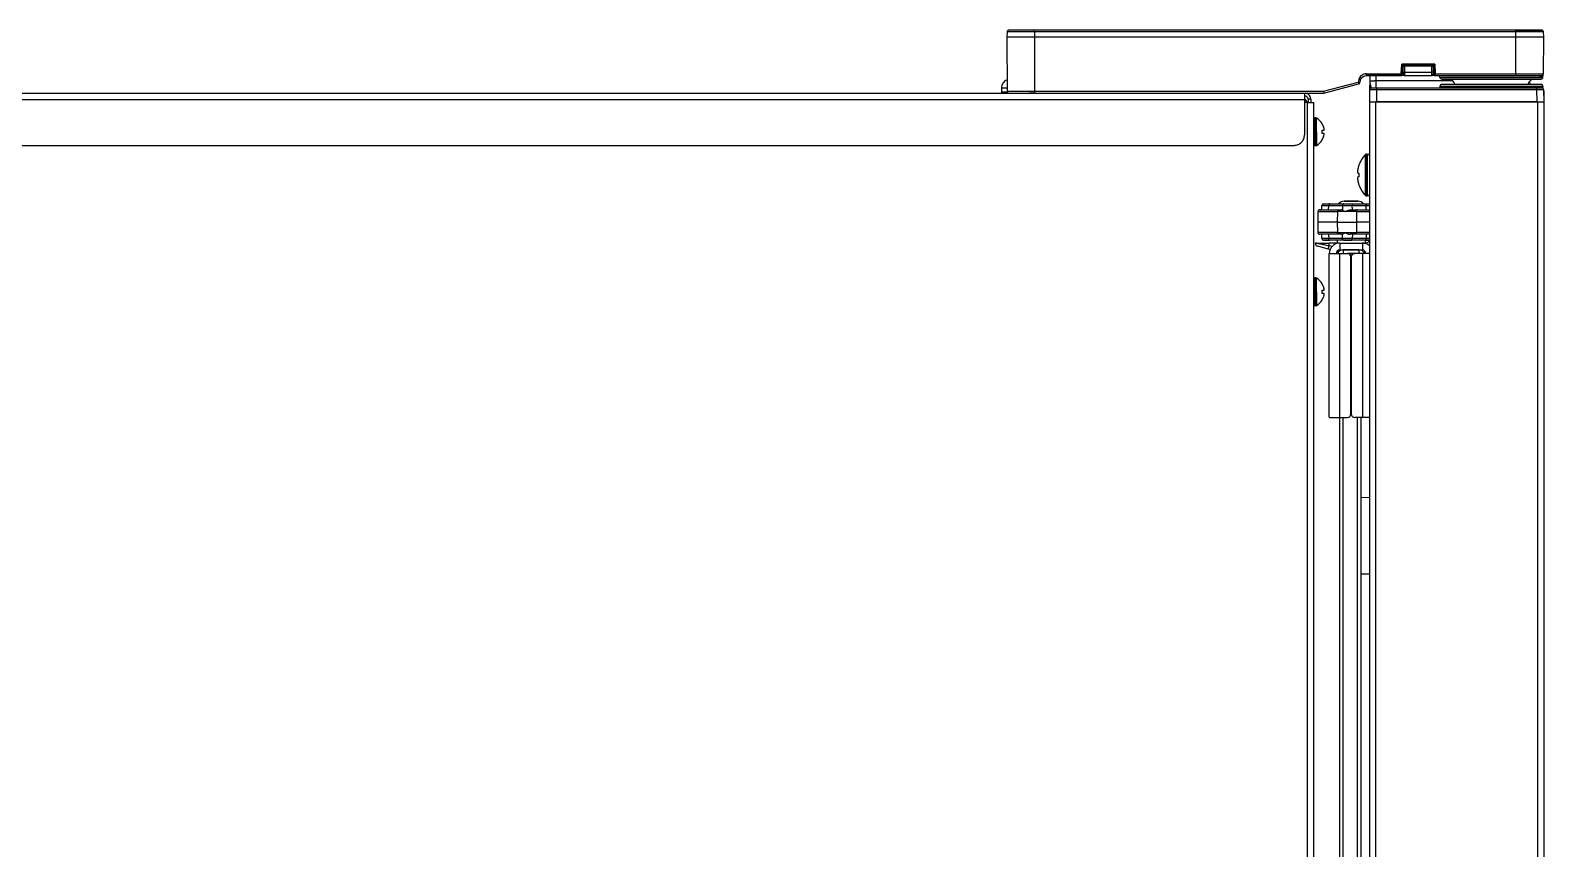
# Model space of a CAD drawing. Header units: millimetres. Extents: x -1584 to 3730, y -1918 to 2655.
# Drawn here: x 1966.2 to 2400.2, y 768.4 to 1003 of the extents above; entities that cross this region are included whole.
import ezdxf

# ---------------------------------------------------------------- set-up
doc = ezdxf.new("R2010")
doc.units = ezdxf.units.MM
doc.header["$LTSCALE"] = 65.395
doc.layers.get('0').update_dxf_attribs({"linetype": 'CONTINUOUS'})
for name, color, linetype in [('02___PRT_ALL_AXES', 7, 'CONTINUOUS'), ('ASSI', 7, 'CONTINUOUS'), ('GEOM', 7, 'CONTINUOUS')]:
    doc.layers.add(name, color=color, linetype=linetype)

msp = doc.modelspace()

# ---------------------------------------------------------------- linework, layer by layer
at = {"linetype": 'Continuous'}
for p, q in [((2246.23, 1001.05), (2246.37, 985.55)), ((2254.23, 1001.05), (2254.23, 985.55)), ((2392.23, 990.55), (2392.23, 1001.05)), ((2400.14, 990.55), (2400.23, 1001.05)), ((2349.41, 990.05), (2359.38, 990.05)), ((2350.36, 990.05), (2350.33, 988.52)), ((2359.38, 990.05), (2359.39, 990.55)), ((2360.42, 990.05), (2359.38, 990.05)), ((2359.39, 990.55), (2359.49, 993.3)), ((2368.97, 993.3), (2359.49, 993.3)), ((2359.63, 990.29), (2359.64, 990.54)), ((2359.64, 990.54), (2359.73, 993.05)), ((2368.73, 993.05), (2359.73, 993.05)), ((2369.08, 990.05), (2368.04, 990.05)), ((2368.73, 993.05), (2368.82, 990.54)), ((2368.82, 990.54), (2368.83, 990.29)), ((2368.97, 993.3), (2369.07, 990.55)), ((2369.07, 990.55), (2392.23, 990.55)), ((2369.07, 990.55), (2369.08, 990.05)), ((2369.08, 990.05), (2392.23, 990.05)), ((2392.23, 990.55), (2400.14, 990.55)), ((2392.23, 990.55), (2392.23, 990.05)), ((2392.23, 990.05), (2399.64, 990.05)), ((2392.23, 990.05), (2399.64, 990.05)), ((2244.73, 986.55), (2244.75, 985.3)), ((2244.73, 986.55), (2244.83, 986.55)), ((2246.45, 985.3), (2244.75, 985.3)), ((2244.83, 986.55), (2246.36, 986.55)), ((2246.37, 985.55), (2248.75, 985.55)), ((2248.75, 985.55), (2254.23, 985.55)), ((2254.23, 985.55), (2337.08, 985.55)), ((2254.23, 985.55), (2254.23, 985.05)), ((2337.08, 985.55), (2337.14, 985.05)), ((2337.14, 985.05), (2346.48, 987.49)), ((2346.48, 987.49), (2347.15, 987.67)), ((2352.08, 988.52), (2352.08, 986.55)), ((2374.14, 988.52), (2352.08, 988.52)), ((2370.48, 987.05), (2374.78, 987.05)), ((2370.48, 986.76), (2399.98, 986.76)), ((2370.98, 987.55), (2372.99, 987.55)), ((2372.99, 987.55), (2397.47, 987.55)), ((2374.78, 987.05), (2374.81, 987.05)), ((2374.81, 987.05), (2395.65, 987.05)), ((2395.65, 987.05), (2399.98, 987.05)), ((2396.2, 988.39), (2396.19, 988.41)), ((2397.47, 987.55), (2399.48, 987.55)), ((2399.98, 986.76), (2399.98, 987.05)), ((2400.18, 985.55), (2400.23, 985.55)), ((2400.23, 985.55), (2400.23, 982.55)), ((2252.77, 985.05), (2254.23, 985.05)), ((2254.23, 985.05), (2252.77, 985.05)), ((2254.23, 985.05), (2331.63, 985.05)), ((2254.23, 985.05), (2331.63, 985.05)), ((2331.63, 985.05), (2332.2, 985.05)), ((2331.63, 985.05), (2332.2, 985.05)), ((2332.2, 985.05), (2336.16, 985.05)), ((2332.2, 985.05), (2336.16, 985.05)), ((2336.16, 985.05), (2337.14, 985.05)), ((2336.16, 985.05), (2337.14, 985.05)), ((2350.23, 982.55), (2351.43, 982.55)), ((2350.23, 982.55), (2350.23, -44.45)), ((2351.43, 982.55), (2351.47, 982.55)), ((2351.47, 982.55), (2352.03, 982.55)), ((2352.23, 982.55), (2352.03, 982.55)), ((2352.03, 982.55), (2352.23, 982.55)), ((2352.03, 982.55), (2352.03, -44.45)), ((2398.23, 982.55), (2352.23, 982.55)), ((2352.23, 982.55), (2398.23, 982.55)), ((2398.43, 982.55), (2398.23, 982.55)), ((2398.23, 982.55), (2398.43, 982.55)), ((2398.43, 982.55), (2398.99, 982.55)), ((2398.43, 982.55), (2398.43, -44.45)), ((2398.99, 982.55), (2399.03, 982.55)), ((2399.03, 982.55), (2400.23, 982.55)), ((2400.23, 982.55), (2400.23, -44.45)), ((2336.67, 976.25), (2336.71, 976.25)), ((2336.67, 974.45), (2337.23, 974.45)), ((2337.23, 973.45), (2336.67, 973.45)), ((2336.71, 971.65), (2336.67, 971.65)), ((2347.19, 964.3), (2347.21, 964.3)), ((2349.08, 961.55), (2349.08, 967.4)), ((2349.44, 961.55), (2349.44, 967.55)), ((2349.73, 961.55), (2349.73, 967.55)), ((2346.89, 962.05), (2347.21, 962.05)), ((2347.21, 961.05), (2346.89, 961.05)), ((2349.08, 955.7), (2349.08, 961.55)), ((2349.44, 955.55), (2349.44, 961.55)), ((2349.73, 955.55), (2349.73, 961.55)), ((2347.21, 958.8), (2347.19, 958.8)), ((2336.67, 930.35), (2336.71, 930.35)), ((2336.67, 928.55), (2337.23, 928.55)), ((2337.23, 927.55), (2336.67, 927.55)), ((2336.71, 925.75), (2336.67, 925.75))]:
    msp.add_line(p, q, dxfattribs=at)
msp.add_lwpolyline([(2396.48, 987.55), (2396.27, 987.99), (2396.2, 988.39)], dxfattribs=at)
for centre, radius, start, end in [((2359.38, 990.3), 0.25, 270, 358), ((2369.08, 990.3), 0.25, 182, 270), ((2399.64, 990.55), 0.5, 270, 359.5), ((2245, 985.3), 0.25, 181, 270), ((2246.87, 985.55), 0.5, 180.5, 202.8752), ((2246.87, 985.55), 0.5, 180.5, 202.8752), ((2246.87, 985.55), 0.5, 202.8752, 210.3046), ((2246.87, 985.55), 0.5, 202.8752, 210.3046), ((2246.87, 985.55), 0.5, 210.3046, 225.2504), ((2246.87, 985.55), 0.5, 210.3046, 225.2505), ((2370.98, 987.05), 0.5, 90, 180), ((2370.98, 986.76), 0.5, 180, 199.9712), ((2370.98, 986.76), 0.5, 180, 194.9997), ((2370.98, 986.76), 0.5, 194.9997, 200.0286), ((2370.98, 986.76), 0.5, 199.9712, 202.4999), ((2370.98, 986.76), 0.5, 200.0286, 204.7346), ((2372.81, 987.05), 2, 14.5799, 90), ((2372.81, 987.05), 2, 14.5799, 90), ((2397.65, 987.05), 2, 90, 165.4201), ((2397.65, 987.05), 2, 90, 165.4201), ((2398.9, 988.38), 3.24, 192.8423, 195.1217), ((2399.48, 987.05), 0.5, 0, 90), ((2399.48, 986.76), 0.5, 327.998, 334.9714), ((2399.48, 986.76), 0.5, 328.0976, 335.0288), ((2399.48, 986.76), 0.5, 334.9714, 340.0288), ((2399.48, 986.76), 0.5, 335.0288, 339.9714), ((2399.48, 986.76), 0.5, 340.0288, 360), ((2399.48, 986.76), 0.5, 339.9714, 360), ((2246.87, 985.55), 0.5, 225.2504, 234.1902), ((2246.87, 985.55), 0.5, 225.2505, 234.1902), ((2246.87, 985.55), 0.5, 234.1902, 247.6257), ((2246.87, 985.55), 0.5, 234.1902, 247.6257), ((2246.87, 985.55), 0.5, 247.6257, 270), ((2246.87, 985.55), 0.5, 247.6257, 270), ((2332.62, 973.76), 4.75, 28.9687, 31.5341), ((2332.92, 973.95), 3.79, 0.0089, 7.5987), ((2332.92, 973.95), 3.79, 352.4013, 359.9911), ((2332.63, 973.77), 4.75, 28.0074, 28.9684), ((2332.63, 973.77), 4.75, 26.6813, 28.0074), ((2332.63, 973.77), 4.74, 25.5402, 26.6812), ((2332.64, 973.77), 4.74, 24.5722, 25.5402), ((2332.64, 973.77), 4.73, 23.3175, 24.5722), ((2332.64, 974.13), 4.73, 335.4278, 336.6825), ((2332.64, 973.77), 4.73, 22.5474, 23.3174), ((2332.64, 974.13), 4.73, 336.6826, 337.4526), ((2332.65, 973.78), 4.72, 21.0025, 22.5476), ((2332.65, 974.12), 4.72, 337.4524, 338.9975), ((2332.66, 973.78), 4.72, 20.5181, 21.0023), ((2332.66, 974.12), 4.72, 338.9977, 339.4819), ((2332.67, 973.78), 4.7, 18.4656, 20.5187), ((2332.67, 974.12), 4.7, 339.4813, 341.5344), ((2332.69, 973.79), 4.68, 17.3773, 18.465), ((2332.69, 974.11), 4.68, 341.535, 342.6227), ((2332.7, 973.79), 4.67, 16.3949, 17.3772), ((2332.7, 974.11), 4.67, 342.6228, 343.6051), ((2332.73, 973.8), 4.64, 14.3176, 16.3964), ((2332.73, 974.1), 4.64, 343.6036, 345.6824), ((2335.24, 974.7), 2.01, 5.1401, 7.2744), ((2335.26, 974.7), 1.98, 4.2856, 5.1372), ((2335.26, 974.7), 1.98, 354.7442, 355.3991), ((2335.24, 974.7), 2.01, 352.7259, 354.7415), ((2335.24, 973.2), 2.01, 5.2585, 7.2741), ((2335.26, 973.2), 1.98, 4.6009, 5.2558), ((2335.26, 973.2), 1.98, 354.8627, 355.7144), ((2335.24, 973.2), 2.01, 352.7256, 354.8598), ((2335.27, 974.7), 1.97, 3.0233, 4.286), ((2335.28, 974.7), 1.96, 1.9964, 3.0228), ((2335.29, 974.7), 1.95, 0.9261, 1.9964), ((2335.29, 974.7), 1.95, 359.8006, 0.9258), ((2335.29, 974.7), 1.95, 358.8459, 359.8005), ((2335.29, 974.7), 1.96, 357.6234, 358.8455), ((2335.28, 974.7), 1.96, 356.7841, 357.6235), ((2335.27, 974.7), 1.97, 355.3984, 356.7833), ((2335.27, 973.2), 1.97, 3.2167, 4.6016), ((2335.28, 973.2), 1.96, 2.3765, 3.2159), ((2335.29, 973.2), 1.95, 1.1545, 2.3767), ((2335.29, 973.2), 1.95, 0.1995, 1.1541), ((2335.29, 973.2), 1.95, 359.0741, 0.1995), ((2335.29, 973.2), 1.95, 358.0037, 359.0738), ((2335.28, 973.2), 1.96, 356.9771, 358.0037), ((2335.27, 973.2), 1.97, 355.714, 356.9766), ((2332.62, 974.14), 4.75, 328.4659, 331.0313), ((2332.63, 974.13), 4.75, 331.0316, 331.9926), ((2332.63, 974.13), 4.75, 331.9926, 333.3187), ((2332.63, 974.13), 4.74, 333.3188, 334.4598), ((2332.64, 974.13), 4.74, 334.4598, 335.4278), ((2355.18, 961.55), 8.44, 165.5416, 166.3792), ((2355.18, 961.55), 8.44, 164.7083, 165.5416), ((2355.18, 961.55), 8.44, 163.5479, 164.7083), ((2355.18, 961.55), 8.44, 162.9109, 163.5479), ((2355.18, 961.55), 8.44, 160.9729, 162.9109), ((2349.44, 967.05), 0.5, 90, 136.2253), ((2349.73, 967.05), 0.5, 360, 90), ((2351.04, 962.58), 4.18, 174.7355, 176.6115), ((2351.03, 962.58), 4.17, 176.6121, 177.1615), ((2351.02, 962.58), 4.17, 177.1614, 178.4005), ((2351.02, 962.58), 4.16, 178.4006, 179.1789), ((2351.02, 962.58), 4.16, 179.1789, 180.1748), ((2351.02, 962.58), 4.16, 180.1748, 181.1777), ((2351.02, 962.58), 4.16, 181.1777, 181.9587), ((2351.02, 962.58), 4.17, 181.9588, 182.8229), ((2351.03, 962.58), 4.17, 182.823, 183.7405), ((2351.03, 960.52), 4.17, 176.2595, 177.177), ((2351.02, 960.52), 4.17, 177.1771, 178.0412), ((2351.02, 960.52), 4.16, 178.0413, 178.8223), ((2351.02, 960.52), 4.16, 178.8223, 179.8252), ((2351.02, 960.52), 4.16, 179.8252, 180.8211), ((2351.02, 960.52), 4.16, 180.8211, 181.5994), ((2351.02, 960.52), 4.17, 181.5995, 182.8386), ((2351.03, 960.52), 4.17, 182.8385, 183.3879), ((2351.04, 960.52), 4.18, 183.3885, 185.2645), ((2351.06, 962.58), 4.2, 172.7077, 174.735), ((2351.03, 962.58), 4.18, 183.7406, 184.612), ((2351.04, 962.58), 4.19, 184.6121, 185.5173), ((2351.04, 960.52), 4.19, 174.4827, 175.3879), ((2351.03, 960.52), 4.18, 175.388, 176.2594), ((2351.06, 960.52), 4.2, 185.265, 187.2923), ((2351.06, 962.58), 4.2, 185.518, 187.2922), ((2351.06, 960.52), 4.2, 172.7078, 174.482), ((2355.18, 961.55), 8.44, 167.9234, 169.3378), ((2355.18, 961.55), 8.44, 190.6622, 192.0766), ((2355.18, 961.55), 8.44, 167.3256, 167.9234), ((2355.18, 961.55), 8.44, 192.0766, 192.676), ((2355.18, 961.55), 8.44, 166.3792, 167.3256), ((2355.18, 961.55), 8.44, 192.676, 193.6208), ((2355.18, 961.55), 8.44, 193.6208, 194.46), ((2355.18, 961.55), 8.44, 194.46, 195.2917), ((2355.18, 961.55), 8.44, 195.2917, 196.4525), ((2355.18, 961.55), 7.99, 176.4122, 180), ((2355.18, 961.55), 7.99, 180, 183.5878), ((2355.18, 961.55), 8.44, 196.4525, 197.089), ((2355.18, 961.55), 8.44, 197.089, 199.0271), ((2349.44, 956.05), 0.5, 223.7747, 270), ((2349.73, 956.05), 0.5, 270, 0), ((2332.62, 927.86), 4.75, 28.9687, 31.5341), ((2332.63, 927.87), 4.75, 28.0074, 28.9684), ((2332.63, 927.87), 4.75, 26.6813, 28.0074), ((2332.63, 927.87), 4.74, 25.5402, 26.6812), ((2332.64, 927.87), 4.74, 24.5722, 25.5402), ((2332.64, 927.87), 4.73, 23.3175, 24.5722), ((2332.64, 927.87), 4.73, 22.5474, 23.3174), ((2332.65, 927.88), 4.72, 21.0025, 22.5476), ((2332.66, 927.88), 4.72, 20.5181, 21.0023), ((2332.67, 927.88), 4.7, 18.4656, 20.5187), ((2332.69, 927.89), 4.68, 17.3773, 18.465), ((2332.7, 927.89), 4.67, 16.3949, 17.3772), ((2332.73, 927.9), 4.64, 14.3176, 16.3964), ((2335.24, 928.8), 2.01, 5.1401, 7.2744), ((2335.26, 928.8), 1.98, 4.2856, 5.1372), ((2335.27, 928.8), 1.97, 3.0233, 4.286), ((2335.28, 928.8), 1.96, 1.9964, 3.0228), ((2335.29, 928.8), 1.95, 0.9261, 1.9964), ((2332.92, 928.05), 3.79, 0.0089, 7.5987), ((2332.92, 928.05), 3.79, 352.4013, 359.9911), ((2332.62, 928.24), 4.75, 328.4659, 331.0313), ((2332.63, 928.23), 4.75, 331.0316, 331.9926), ((2332.63, 928.23), 4.75, 331.9926, 333.3187), ((2332.63, 928.23), 4.74, 333.3188, 334.4598), ((2332.64, 928.23), 4.74, 334.4598, 335.4278), ((2332.64, 928.23), 4.73, 335.4278, 336.6825), ((2332.64, 928.23), 4.73, 336.6826, 337.4526), ((2332.65, 928.22), 4.72, 337.4524, 338.9975), ((2332.66, 928.22), 4.72, 338.9977, 339.4819), ((2332.67, 928.22), 4.7, 339.4813, 341.5344), ((2332.69, 928.21), 4.68, 341.535, 342.6227), ((2332.7, 928.21), 4.67, 342.6228, 343.6051), ((2332.73, 928.2), 4.64, 343.6036, 345.6824), ((2335.26, 928.8), 1.98, 354.7442, 355.3991), ((2335.24, 928.8), 2.01, 352.7259, 354.7415), ((2335.24, 927.3), 2.01, 5.2585, 7.2741), ((2335.26, 927.3), 1.98, 4.6009, 5.2558), ((2335.26, 927.3), 1.98, 354.8627, 355.7144), ((2335.24, 927.3), 2.01, 352.7256, 354.8598), ((2335.29, 928.8), 1.95, 359.8006, 0.9258), ((2335.29, 928.8), 1.95, 358.8459, 359.8005), ((2335.29, 928.8), 1.96, 357.6234, 358.8455), ((2335.28, 928.8), 1.96, 356.7841, 357.6235), ((2335.27, 928.8), 1.97, 355.3984, 356.7833), ((2335.27, 927.3), 1.97, 3.2167, 4.6016), ((2335.28, 927.3), 1.96, 2.3765, 3.2159), ((2335.29, 927.3), 1.95, 1.1545, 2.3767), ((2335.29, 927.3), 1.95, 0.1995, 1.1541), ((2335.29, 927.3), 1.95, 359.0741, 0.1995), ((2335.29, 927.3), 1.95, 358.0037, 359.0738), ((2335.28, 927.3), 1.96, 356.9771, 358.0037), ((2335.27, 927.3), 1.97, 355.714, 356.9766)]:
    msp.add_arc(centre, radius, start, end, dxfattribs=at)
for points, knots in [([(2359.39, 990.55), (2359.42, 990.54), (2359.48, 990.54), (2359.55, 990.54), (2359.6, 990.54), (2359.62, 990.54), (2359.63, 990.54), (2359.64, 990.54), (2359.64, 990.54)], [0, 0, 0, 0, 0.382162, 0.707135, 0.831431, 0.923623, 0.980506, 1, 1, 1, 1]), ([(2359.73, 993.05), (2359.72, 993.06), (2359.64, 993.14), (2359.56, 993.22), (2359.49, 993.3)], [0, 0, 0, 0, 0.105326, 1, 1, 1, 1]), ([(2368.97, 993.3), (2368.94, 993.27), (2368.86, 993.19), (2368.78, 993.1), (2368.73, 993.05)], [0, 0, 0, 0, 0.335016, 1, 1, 1, 1]), ([(2369.07, 990.55), (2369.04, 990.54), (2368.98, 990.54), (2368.91, 990.54), (2368.86, 990.54), (2368.84, 990.54), (2368.83, 990.54), (2368.82, 990.54), (2368.82, 990.54)], [0, 0, 0, 0, 0.382162, 0.707135, 0.831431, 0.923623, 0.980506, 1, 1, 1, 1])]:
    msp.add_open_spline(points, degree=3, knots=knots, dxfattribs=at)
at = {"layer": '02___PRT_ALL_AXES', "linetype": 'Continuous'}
for p, q in [((2399.98, 989.55), (2399.98, 990.01)), ((2399.98, 989.55), (2399.98, 990.01)), ((2370.48, 987.05), (2370.48, 986.76)), ((2370.48, 987.05), (2370.48, 986.76)), ((2399.98, 987.05), (2399.98, 986.76))]:
    msp.add_line(p, q, dxfattribs=at)
at = {"layer": 'ASSI', "linetype": 'Continuous'}
for p, q in [((2334.83, 977.95), (2334.63, 977.95)), ((2334.63, 973.95), (2334.63, 977.95)), ((2334.83, 973.95), (2334.83, 977.95)), ((2335.03, 973.95), (2335.03, 977.9)), ((2334.63, 973.95), (2334.63, 969.95)), ((2334.83, 973.95), (2334.83, 969.95)), ((2335.03, 973.95), (2335.03, 970)), ((2334.83, 969.95), (2334.63, 969.95)), ((2349.44, 967.55), (2349.73, 967.55)), ((2349.44, 955.55), (2349.73, 955.55)), ((2340.98, 942.83), (2340.98, 942.05)), ((2341.73, 942.05), (2340.98, 942.05)), ((2348.23, 942.05), (2348.98, 942.05)), ((2348.98, 942.83), (2348.98, 942.05)), ((2334.83, 932.05), (2334.63, 932.05)), ((2334.63, 928.05), (2334.63, 932.05)), ((2334.83, 928.05), (2334.83, 932.05)), ((2335.03, 928.05), (2335.03, 932)), ((2334.63, 928.05), (2334.63, 924.05)), ((2334.83, 928.05), (2334.83, 924.05)), ((2335.03, 928.05), (2335.03, 924.1)), ((2334.83, 924.05), (2334.63, 924.05))]:
    msp.add_line(p, q, dxfattribs=at)
for centre, radius, start, end in [((2334.63, 977.55), 0.4, 90, 180), ((2334.83, 977.55), 0.4, 59.6988, 90), ((2332.61, 973.75), 4.8, 31.5974, 59.6988), ((2332.61, 973.75), 4.8, 31.4579, 31.5974), ((2334.63, 970.35), 0.4, 180, 270), ((2334.83, 970.35), 0.4, 270, 300.3012), ((2332.61, 974.15), 4.8, 300.3012, 328.4026), ((2332.61, 974.15), 4.8, 328.4026, 328.5421), ((2355.18, 961.55), 8.45, 136.2253, 160.9713), ((2355.18, 961.55), 8.45, 199.0287, 223.7747), ((2334.63, 931.65), 0.4, 90, 180), ((2334.83, 931.65), 0.4, 59.6988, 90), ((2332.61, 927.85), 4.8, 31.5974, 59.6988), ((2332.61, 927.85), 4.8, 31.4579, 31.5974), ((2332.61, 928.25), 4.8, 300.3012, 328.4026), ((2332.61, 928.25), 4.8, 328.4026, 328.5421), ((2334.63, 924.45), 0.4, 180, 270), ((2334.83, 924.45), 0.4, 270, 300.3012)]:
    msp.add_arc(centre, radius, start, end, dxfattribs=at)
at = {"layer": 'GEOM', "linetype": 'Continuous'}
for p, q in [((2248.43, 1003.05), (2246.81, 1003.05)), ((2248.43, 1003.05), (2246.81, 1003.05)), ((2248.48, 1003.05), (2248.43, 1003.05)), ((2248.48, 1003.05), (2248.43, 1003.05)), ((2249.6, 1003.05), (2248.48, 1003.05)), ((2249.6, 1003.05), (2248.48, 1003.05)), ((2249.66, 1003.05), (2249.6, 1003.05)), ((2249.66, 1003.05), (2249.6, 1003.05)), ((2254.08, 1003.05), (2249.66, 1003.05)), ((2254.08, 1003.05), (2249.66, 1003.05)), ((2254.23, 1003.05), (2254.08, 1003.05)), ((2254.23, 1003.05), (2254.08, 1003.05)), ((2392.23, 1003.05), (2254.23, 1003.05)), ((2254.23, 1002.58), (2254.23, 1003.05)), ((2392.38, 1003.05), (2392.23, 1003.05)), ((2392.23, 1003.05), (2392.38, 1003.05)), ((2392.23, 1002.58), (2392.23, 1003.05)), ((2396.8, 1003.05), (2392.38, 1003.05)), ((2392.38, 1003.05), (2396.8, 1003.05)), ((2396.86, 1003.05), (2396.8, 1003.05)), ((2396.8, 1003.05), (2396.86, 1003.05)), ((2397.98, 1003.05), (2396.86, 1003.05)), ((2396.86, 1003.05), (2397.98, 1003.05)), ((2398.03, 1003.05), (2397.98, 1003.05)), ((2397.98, 1003.05), (2398.03, 1003.05)), ((2399.65, 1003.05), (2398.03, 1003.05)), ((2398.03, 1003.05), (2399.65, 1003.05)), ((2246.31, 1002.58), (2246.23, 1001.05)), ((2254.23, 1001.05), (2246.23, 1001.05)), ((2249.16, 1002.58), (2246.31, 1002.58)), ((2249.29, 1002.58), (2249.16, 1002.58)), ((2254.23, 1002.58), (2249.29, 1002.58)), ((2254.23, 1002.58), (2254.23, 1001.05)), ((2392.23, 1002.58), (2254.23, 1002.58)), ((2392.23, 1001.05), (2254.23, 1001.05)), ((2392.23, 1001.05), (2392.23, 1002.58)), ((2400.15, 1002.58), (2392.23, 1002.58)), ((2400.23, 1001.05), (2392.23, 1001.05)), ((2400.23, 1001.05), (2400.15, 1002.58)), ((2348.29, 989.68), (2348.46, 989.81)), ((2349.41, 990.55), (2359.39, 990.55)), ((2349.41, 990.05), (2349.41, 990.55)), ((2359.38, 990.05), (2349.41, 990.05)), ((2350.36, 990.05), (2350.33, 988.52)), ((2352.11, 990.05), (2352.08, 988.52)), ((2359.93, 992.8), (2359.93, 993.05)), ((2359.93, 992.8), (2360.38, 992.8)), ((2359.96, 991.04), (2359.93, 992.8)), ((2359.96, 991.04), (2359.93, 992.8)), ((2359.96, 991.04), (2360.41, 991.05)), ((2359.97, 990.49), (2359.96, 991.04)), ((2368.08, 992.8), (2360.38, 992.8)), ((2360.41, 991.05), (2360.38, 992.8)), ((2360.42, 990.05), (2360.41, 991.05)), ((2360.41, 991.05), (2368.05, 991.05)), ((2360.42, 990.05), (2368.04, 990.05)), ((2368.05, 991.05), (2368.04, 990.05)), ((2368.08, 992.8), (2368.05, 991.05)), ((2368.5, 991.04), (2368.05, 991.05)), ((2368.08, 992.8), (2368.53, 992.8)), ((2368.5, 991.04), (2368.49, 990.49)), ((2368.53, 992.8), (2368.5, 991.04)), ((2368.53, 992.8), (2368.5, 991.04)), ((2368.53, 992.8), (2368.53, 993.05)), ((2244.73, 986.59), (2244.73, 986.55)), ((2244.73, 986.59), (2244.83, 986.59)), ((2244.83, 986.59), (2246.36, 986.59)), ((2337.08, 985.55), (2347.03, 988.15)), ((2337.14, 985.05), (2347.15, 987.67)), ((2347.18, 988.89), (2347.03, 988.15)), ((2347.52, 988.06), (2347.55, 988.22)), ((2347.52, 988.06), (2347.52, 988.06)), ((2347.55, 988.22), (2347.64, 988.66)), ((2347.64, 988.66), (2347.67, 988.8)), ((2347.67, 988.82), (2347.73, 989.02)), ((2347.67, 988.8), (2347.67, 988.8)), ((2347.81, 989.15), (2348.01, 989.46)), ((2350.29, 986.06), (2350.23, 982.55)), ((2350.33, 988.52), (2350.29, 986.06)), ((2350.33, 988.52), (2350.33, 988.52)), ((2350.79, 986.55), (2352.29, 986.55)), ((2350.79, 986.55), (2350.79, 986.55)), ((2352.29, 986.06), (2352.23, 982.55)), ((2352.29, 986.55), (2398.17, 986.55)), ((2352.29, 986.55), (2398.17, 986.55)), ((2352.29, 986.55), (2352.29, 986.06)), ((2352.29, 986.06), (2398.17, 986.06)), ((2399.17, 989.55), (2370.48, 989.55)), ((2372.81, 989.05), (2370.98, 989.05)), ((2370.98, 989.05), (2372.81, 989.05)), ((2397.65, 989.05), (2372.81, 989.05)), ((2372.81, 989.05), (2397.65, 989.05)), ((2396.19, 988.41), (2396.19, 988.41)), ((2399.48, 989.05), (2397.65, 989.05)), ((2397.65, 989.05), (2399.48, 989.05)), ((2398.17, 986.55), (2399.67, 986.55)), ((2398.17, 986.55), (2398.17, 986.06)), ((2398.17, 986.06), (2398.23, 982.55)), ((2399.98, 989.55), (2399.17, 989.55)), ((2400.17, 986.06), (2400.23, 982.55)), ((1570.43, 985.05), (2246.87, 985.05)), ((1570.43, 985.05), (2246.87, 985.05)), ((1570.43, 983.16), (2331.63, 983.16)), ((2246.87, 985.05), (2252.77, 985.05)), ((2246.87, 985.05), (2252.77, 985.05)), ((2331.63, 985.05), (2331.63, 984.26)), ((2331.63, 984.26), (2331.63, 984.25)), ((2331.63, 984.25), (2331.63, 983.41)), ((2331.63, 983.41), (2331.63, 983.16)), ((2331.63, 983.16), (2331.63, 973.05)), ((2332.43, 982.35), (2331.63, 982.35)), ((2332.43, 982.35), (2332.63, 982.35)), ((2332.43, 982.35), (2332.43, -137.15)), ((2332.63, 983.25), (2332.63, 982.35)), ((2333.43, 983.25), (2332.63, 983.25)), ((2332.63, 982.35), (2333.43, 982.35)), ((2333.43, 983.25), (2333.43, 982.35)), ((2333.43, 982.35), (2334.23, 982.35)), ((2334.23, 982.35), (2334.23, 17.15)), ((1573.43, 970.05), (2328.63, 970.05)), ((2335.48, 951.06), (2335.43, 948.05)), ((2335.48, 951.06), (2335.43, 948.05)), ((2335.48, 951.06), (2341.06, 951.06)), ((2336.57, 951.55), (2335.98, 951.55)), ((2335.98, 951.55), (2336.57, 951.55)), ((2336.57, 951.55), (2336.59, 952.78)), ((2336.57, 951.55), (2338.55, 951.55)), ((2336.59, 952.78), (2338.56, 952.78)), ((2337.09, 953.27), (2337.14, 953.27)), ((2337.13, 953.27), (2338.24, 953.27)), ((2337.14, 953.27), (2338.24, 953.27)), ((2338.24, 953.27), (2338.25, 953.27)), ((2338.24, 953.27), (2338.25, 953.27)), ((2338.25, 953.27), (2338.27, 953.27)), ((2338.25, 953.27), (2338.27, 953.27)), ((2338.27, 953.27), (2338.93, 953.27)), ((2338.27, 953.27), (2338.93, 953.27)), ((2338.55, 951.55), (2338.56, 952.78)), ((2338.55, 951.55), (2341.21, 951.55)), ((2338.56, 952.78), (2342.53, 952.78)), ((2338.93, 953.27), (2342.89, 953.27)), ((2341.06, 951.06), (2341.01, 948.05)), ((2346.53, 951.06), (2341.06, 951.06)), ((2341.21, 951.55), (2342.17, 951.55)), ((2342.53, 952.78), (2342.51, 951.49)), ((2342.53, 952.78), (2345.33, 952.78)), ((2342.89, 953.27), (2344.97, 953.27)), ((2342.89, 953.27), (2344.97, 953.27)), ((2342.99, 954.05), (2342.98, 954.05)), ((2342.98, 954.05), (2343, 954.05)), ((2344.98, 954.05), (2342.99, 954.05)), ((2343, 954.05), (2344.98, 954.05)), ((2344.72, 951.55), (2346.68, 951.55)), ((2344.97, 953.27), (2348.93, 953.27)), ((2344.97, 953.27), (2348.93, 953.27)), ((2344.98, 954.05), (2346.96, 954.05)), ((2346.95, 954.05), (2344.98, 954.05)), ((2345.33, 952.78), (2349.3, 952.78)), ((2345.35, 951.55), (2345.33, 952.78)), ((2346.53, 951.06), (2346.52, 948.05)), ((2346.53, 951.06), (2350.23, 951.06)), ((2346.68, 951.55), (2350.23, 951.55)), ((2346.98, 954.05), (2346.95, 954.05)), ((2346.96, 954.05), (2346.98, 954.05)), ((2348.93, 953.27), (2349.59, 953.27)), ((2348.93, 953.27), (2349.59, 953.27)), ((2349.3, 952.78), (2350.23, 952.78)), ((2349.31, 951.55), (2349.3, 952.78)), ((2349.59, 953.27), (2349.61, 953.27)), ((2349.59, 953.27), (2349.62, 953.27)), ((2349.61, 953.27), (2349.62, 953.27)), ((2349.62, 953.27), (2350.23, 953.27)), ((2349.62, 953.27), (2350.23, 953.27)), ((2335.43, 948.05), (2335.48, 945.04)), ((2335.43, 948.05), (2335.48, 945.04)), ((2341.01, 948.05), (2335.43, 948.05)), ((2341.01, 948.05), (2346.52, 948.05)), ((2341.01, 948.05), (2341.06, 945.04)), ((2346.52, 948.05), (2346.53, 945.04)), ((2350.23, 948.05), (2346.52, 948.05)), ((2334.73, 942.05), (2334.68, 942.05)), ((2334.68, 942.05), (2334.68, 942.05)), ((2334.73, 942.05), (2338.68, 942.05)), ((2341.06, 945.04), (2335.48, 945.04)), ((2336.57, 944.55), (2335.98, 944.55)), ((2338.55, 944.55), (2336.57, 944.55)), ((2336.59, 943.32), (2336.57, 944.55)), ((2338.56, 943.32), (2336.59, 943.32)), ((2337.14, 942.83), (2337.09, 942.83)), ((2337.13, 942.83), (2338.24, 942.83)), ((2338.24, 942.83), (2337.14, 942.83)), ((2338.25, 942.83), (2338.24, 942.83)), ((2338.24, 942.83), (2338.25, 942.83)), ((2338.27, 942.83), (2338.25, 942.83)), ((2338.25, 942.83), (2338.27, 942.83)), ((2338.93, 942.83), (2338.27, 942.83)), ((2338.27, 942.83), (2338.93, 942.83)), ((2341.21, 944.55), (2338.55, 944.55)), ((2338.55, 944.55), (2338.56, 943.32)), ((2342.53, 943.32), (2338.56, 943.32)), ((2340.98, 942.05), (2338.68, 942.05)), ((2338.68, 941.22), (2338.68, 942.05)), ((2342.89, 942.83), (2338.93, 942.83)), ((2341.06, 945.04), (2346.53, 945.04)), ((2342.17, 944.55), (2341.21, 944.55)), ((2342.17, 944.55), (2341.21, 944.55)), ((2341.73, 942.05), (2341.73, 940.05)), ((2341.73, 942.05), (2348.23, 942.05)), ((2342.53, 943.32), (2342.51, 944.61)), ((2345.33, 943.32), (2342.53, 943.32)), ((2344.97, 942.83), (2342.89, 942.83)), ((2342.89, 942.83), (2344.97, 942.83)), ((2346.68, 944.55), (2344.72, 944.55)), ((2346.68, 944.55), (2344.72, 944.55)), ((2348.93, 942.83), (2344.97, 942.83)), ((2345.35, 944.55), (2345.33, 943.32)), ((2349.3, 943.32), (2345.33, 943.32)), ((2350.23, 945.04), (2346.53, 945.04)), ((2350.23, 944.55), (2346.68, 944.55)), ((2348.23, 942.05), (2348.23, 940.05)), ((2348.93, 942.83), (2349.59, 942.83)), ((2349.59, 942.83), (2348.93, 942.83)), ((2349.01, 942.05), (2348.98, 942.05)), ((2349.31, 944.55), (2349.3, 943.32)), ((2350.23, 943.32), (2349.3, 943.32)), ((2349.59, 942.83), (2349.62, 942.83)), ((2349.61, 942.83), (2349.59, 942.83)), ((2349.62, 942.83), (2349.61, 942.83)), ((2349.62, 942.83), (2350.23, 942.83)), ((2350.23, 942.83), (2349.62, 942.83)), ((2338.42, 940.31), (2335.42, 941.1)), ((2338.95, 940.17), (2338.42, 940.31)), ((2339.48, 941.01), (2338.68, 941.22)), ((2338.73, 939.05), (2340.73, 939.05)), ((2338.73, 892.11), (2338.73, 939.05)), ((2338.73, 892.11), (2338.73, 939.05)), ((2340.73, 939.05), (2341, 939.05)), ((2341, 939.05), (2341.73, 939.05)), ((2341.77, 939.8), (2341.08, 939.8)), ((2341.73, 940.05), (2342.73, 940.05)), ((2341.73, 939.05), (2343.93, 939.05)), ((2341.73, 892.05), (2341.73, 939.05)), ((2342.73, 940.05), (2342.73, 939.05)), ((2342.73, 940.05), (2347.23, 940.05)), ((2347.23, 940.05), (2342.73, 940.05)), ((2346.03, 939.05), (2343.93, 939.05)), ((2343.93, 939.05), (2346.03, 939.05)), ((2344.93, 938.05), (2345.03, 938.05)), ((2344.93, 893.05), (2344.93, 938.05)), ((2345.03, 938.05), (2345.03, 893.05)), ((2348.23, 939.05), (2346.03, 939.05)), ((2347.23, 940.05), (2347.23, 939.05)), ((2347.23, 940.05), (2348.23, 940.05)), ((2348.96, 939.05), (2348.23, 939.05)), ((2348.23, 939.05), (2348.23, 892.05)), ((2349.23, 939.05), (2348.96, 939.05)), ((2350.23, 939.05), (2349.23, 939.05)), ((2338.83, 892.05), (2341.73, 892.05)), ((2341.73, 46.05), (2341.73, 892.05)), ((2341.73, 46.05), (2341.73, 892.05)), ((2341.73, 892.05), (2343.93, 892.05)), ((2342.73, 46.05), (2342.73, 892.05)), ((2345.03, 893.55), (2344.93, 893.55)), ((2348.23, 892.05), (2346.03, 892.05)), ((2346.73, 892.05), (2346.73, 46.05)), ((2347.73, 892.05), (2347.73, 46.05)), ((2347.73, 892.05), (2347.73, 46.05)), ((2349.23, 892.05), (2348.23, 892.05)), ((2350.23, 892.05), (2349.23, 892.05)), ((2350.23, 869.05), (2347.73, 869.01)), ((2350.23, 847.05), (2347.73, 847.09))]:
    msp.add_line(p, q, dxfattribs=at)
for points in [[(2347.67, 988.8), (2347.73, 989.02), (2348, 989.45), (2348.45, 989.81), (2349.04, 990.02), (2349.41, 990.05)], [(2347.52, 988.06), (2347.55, 988.22), (2347.64, 988.66), (2347.67, 988.8)]]:
    msp.add_lwpolyline(points, dxfattribs=at)
for centre, radius, start, end in [((2246.81, 1002.55), 0.5, 155.2498, 177), ((2246.81, 1002.55), 0.5, 155.2498, 177), ((2246.81, 1002.55), 0.5, 148.4971, 155.2498), ((2246.81, 1002.55), 0.5, 148.4971, 155.2498), ((2246.81, 1002.55), 0.5, 133.4996, 148.4971), ((2246.81, 1002.55), 0.5, 133.4995, 148.4971), ((2246.81, 1002.55), 0.5, 124.9692, 133.4996), ((2246.81, 1002.55), 0.5, 124.9692, 133.4995), ((2246.81, 1002.55), 0.5, 111.7493, 124.9692), ((2246.81, 1002.55), 0.5, 111.7493, 124.9692), ((2246.81, 1002.55), 0.5, 90, 111.7493), ((2246.81, 1002.55), 0.5, 90, 111.7493), ((2399.65, 1002.55), 0.5, 68.2507, 90), ((2399.65, 1002.55), 0.5, 68.2507, 90), ((2399.65, 1002.55), 0.5, 55.0482, 68.2507), ((2399.65, 1002.55), 0.5, 55.0482, 68.2507), ((2399.65, 1002.55), 0.5, 46.5004, 55.0482), ((2399.65, 1002.55), 0.5, 46.5005, 55.0482), ((2399.65, 1002.55), 0.5, 31.5546, 46.5004), ((2399.65, 1002.55), 0.5, 31.5546, 46.5005), ((2399.65, 1002.55), 0.5, 24.7502, 31.5546), ((2399.65, 1002.55), 0.5, 24.7502, 31.5546), ((2399.65, 1002.55), 0.5, 3, 24.7502), ((2399.65, 1002.55), 0.5, 3, 24.7502), ((2360.42, 990.5), 0.45, 181, 210.6665), ((2360.42, 990.5), 0.45, 181.0008, 210.6672), ((2360.42, 990.5), 0.45, 210.6665, 226.2615), ((2360.42, 990.5), 0.45, 210.6672, 226.2621), ((2360.42, 990.5), 0.45, 226.2615, 240.3332), ((2360.42, 990.5), 0.45, 226.2621, 240.3336), ((2360.42, 990.5), 0.45, 240.3332, 270), ((2360.42, 990.5), 0.45, 240.3336, 270), ((2368.04, 990.5), 0.45, 270, 299.6677), ((2368.04, 990.5), 0.45, 269.9998, 299.6632), ((2368.04, 990.5), 0.45, 299.6677, 313.5504), ((2368.04, 990.5), 0.45, 299.6632, 313.5446), ((2368.04, 990.5), 0.45, 313.5504, 329.3345), ((2368.04, 990.5), 0.45, 313.5446, 329.3269), ((2368.04, 990.5), 0.45, 329.3345, 359), ((2368.04, 990.5), 0.45, 329.3269, 358.9914), ((2369.98, 989.55), 0.5, 0, 90), ((2399.15, 990.52), 0.976, 303.2103, 317.1029), ((2399.14, 990.53), 0.994, 317.1015, 321.9944), ((2400.48, 990.01), 0.5, 147.3024, 179.9855), ((2247.23, 986.55), 2.5, 111.1406, 179), ((2347.03, 988.16), 0.501, 284.7412, 296.4277), ((2350.79, 986.05), 0.5, 90.009, 179.0002), ((2350.79, 986.05), 0.5, 149.3325, 179), ((2350.79, 986.05), 0.5, 136.2832, 149.3325), ((2350.79, 986.05), 0.5, 119.6658, 136.2832), ((2350.79, 986.05), 0.5, 97.576, 119.6658), ((2350.79, 986.05), 0.5, 90.001, 97.576), ((2370.98, 989.55), 0.5, 180, 270), ((2399.48, 989.55), 0.5, 270, 360), ((2399.67, 986.05), 0.5, 1, 90), ((2399.67, 986.05), 0.5, 44.6885, 60.329), ((2399.67, 986.05), 0.5, 30.6638, 44.6885), ((2399.67, 986.05), 0.5, 0.9999, 30.6638), ((2331.63, 983.25), 1, 0, 90), ((2331.63, 983.25), 1.8, 65.9979, 77.9959), ((2331.63, 983.25), 1.8, 0, 65.9979), ((2335.98, 951.05), 0.5, 161.2, 179), ((2335.98, 951.05), 0.5, 161.2001, 179), ((2335.98, 951.05), 0.5, 154.6327, 161.2), ((2335.98, 951.05), 0.5, 154.6329, 161.2001), ((2335.98, 951.05), 0.5, 143.4, 154.6327), ((2335.98, 951.05), 0.5, 143.4003, 154.6329), ((2335.98, 951.05), 0.5, 134.9528, 143.4), ((2335.98, 951.05), 0.5, 134.9532, 143.4003), ((2335.98, 951.05), 0.5, 125.5999, 134.9528), ((2335.98, 951.05), 0.5, 125.6004, 134.9532), ((2335.98, 951.05), 0.5, 115.2501, 125.5999), ((2335.98, 951.05), 0.5, 115.2505, 125.6004), ((2335.98, 951.05), 0.5, 107.8, 115.2501), ((2335.98, 951.05), 0.5, 107.8004, 115.2505), ((2335.98, 951.05), 0.5, 90, 107.8), ((2335.98, 951.05), 0.5, 90.0005, 107.8004), ((2337.09, 952.77), 0.5, 90, 179), ((2342.98, 952.05), 2, 90, 142.1212), ((2346.98, 952.05), 2, 37.8788, 90), ((2335.68, 942.07), 1, 181.0976, 181.5495), ((2335.68, 942.07), 1, 181.0976, 181.5495), ((2335.68, 942.07), 1, 181.5495, 255.1317), ((2335.68, 942.07), 1, 181.5495, 255.1317), ((2335.98, 945.05), 0.5, 181, 198.8), ((2335.98, 945.05), 0.5, 181, 198.8), ((2335.98, 945.05), 0.5, 198.8, 205.3702), ((2335.98, 945.05), 0.5, 198.8, 205.3702), ((2335.98, 945.05), 0.5, 205.3702, 216.6), ((2335.98, 945.05), 0.5, 205.3702, 216.6), ((2335.98, 945.05), 0.5, 216.6, 225.0497), ((2335.98, 945.05), 0.5, 216.6, 225.0496), ((2335.98, 945.05), 0.5, 225.0497, 234.4), ((2335.98, 945.05), 0.5, 225.0496, 234.4), ((2335.98, 945.05), 0.5, 234.4, 244.7519), ((2335.98, 945.05), 0.5, 234.4, 244.7518), ((2335.98, 945.05), 0.5, 244.7519, 252.2), ((2335.98, 945.05), 0.5, 244.7518, 252.1999), ((2335.98, 945.05), 0.5, 252.2, 270), ((2335.98, 945.05), 0.5, 252.1999, 269.9999), ((2337.09, 943.33), 0.5, 181, 270), ((2341.73, 939.05), 3, 90, 180), ((2348.23, 939.05), 3, 47.9956, 90), ((2349.01, 943.55), 1.5, 270, 284.2735), ((2349.01, 943.55), 1.5, 284.2735, 284.8783), ((2349.01, 943.55), 1.5, 284.8783, 298.7455), ((2349.01, 943.55), 1.5, 298.7455, 299.1213), ((2349.01, 943.55), 1.5, 299.1213, 313.3478), ((2349.01, 943.55), 1.5, 313.661, 324.9406), ((2349.01, 943.55), 1.5, 313.3478, 313.661), ((2341.73, 939.05), 1, 90, 180), ((2342.73, 938.05), 2, 90, 150), ((2343.93, 938.05), 1, 0, 90), ((2346.03, 938.05), 1, 90, 180), ((2347.23, 938.05), 2, 30, 90), ((2348.23, 939.05), 1, 0, 90), ((2343.93, 893.05), 1, 270, 360), ((2346.03, 893.05), 1, 180, 270)]:
    msp.add_arc(centre, radius, start, end, dxfattribs=at)
for centre, major_axis, start_param, end_param in [((2342.16, 951.05), (0.697, 0.025), 1.011342, 1.520627), ((2342.16, 945.05), (0.697, -0.025), -1.520627, -1.011342)]:
    msp.add_ellipse(centre, major_axis=major_axis, ratio=0.716882, start_param=start_param, end_param=end_param, dxfattribs=at)
for points, knots in [([(2349.41, 990.55), (2348.92, 990.55), (2348.14, 990.32), (2347.43, 989.61), (2347.23, 989.14), (2347.18, 988.89)], [0, 0, 0, 0, 0.497522, 0.748891, 1, 1, 1, 1]), ([(2399.64, 990.05), (2399.52, 990.05), (2399.26, 989.94), (2399.17, 989.68), (2399.17, 989.55)], [0, 0, 0, 0, 0.489968, 1, 1, 1, 1]), ([(2399.68, 989.7), (2399.65, 989.68), (2399.49, 989.59), (2399.31, 989.55), (2399.17, 989.55)], [0, 0, 0, 0, 0.222663, 1, 1, 1, 1]), ([(2399.98, 990.01), (2399.98, 990), (2399.95, 989.97), (2399.93, 989.94), (2399.92, 989.92)], [0, 0, 0, 0, 0.266512, 1, 1, 1, 1]), ([(2347.52, 988.06), (2347.52, 988.05), (2347.5, 988.06), (2347.47, 988.06), (2347.43, 988.07), (2347.37, 988.08), (2347.29, 988.1), (2347.18, 988.12), (2347.09, 988.13), (2347.03, 988.15)], [0, 0, 0, 0, 0.019908, 0.076941, 0.16913, 0.293251, 0.4446, 0.618201, 1, 1, 1, 1]), ([(2347.03, 988.15), (2347.04, 988.09), (2347.07, 988), (2347.1, 987.89), (2347.11, 987.82), (2347.13, 987.76), (2347.14, 987.71), (2347.15, 987.69), (2347.15, 987.67), (2347.15, 987.67)], [0, 0, 0, 0, 0.382827, 0.555628, 0.707085, 0.83141, 0.923826, 0.980734, 1, 1, 1, 1]), ([(2347.67, 988.8), (2347.67, 988.79), (2347.65, 988.8), (2347.63, 988.8), (2347.58, 988.81), (2347.52, 988.82), (2347.44, 988.84), (2347.33, 988.86), (2347.24, 988.88), (2347.18, 988.89)], [0, 0, 0, 0, 0.019278, 0.076267, 0.168509, 0.292794, 0.444249, 0.617634, 1, 1, 1, 1]), ([(2350.29, 986.06), (2350.29, 986.06), (2350.3, 986.06), (2350.31, 986.06), (2350.34, 986.06), (2350.38, 986.06), (2350.45, 986.06), (2350.53, 986.06), (2350.68, 986.06), (2350.89, 986.06), (2351.19, 986.06), (2351.54, 986.06), (2351.91, 986.06), (2352.16, 986.06), (2352.29, 986.06)], [0, 0, 0, 0, 0.00485, 0.010865, 0.019254, 0.043098, 0.07617, 0.118119, 0.168571, 0.292925, 0.444468, 0.617308, 0.804981, 1, 1, 1, 1]), ([(2352.08, 988.52), (2351.97, 988.51), (2351.75, 988.51), (2351.42, 988.5), (2351.12, 988.5), (2350.86, 988.5), (2350.67, 988.5), (2350.55, 988.5), (2350.47, 988.5), (2350.42, 988.51), (2350.37, 988.51), (2350.35, 988.51), (2350.33, 988.51), (2350.33, 988.52)], [0, 0, 0, 0, 0.195004, 0.382579, 0.555413, 0.70691, 0.831211, 0.881631, 0.923553, 0.956586, 0.980426, 0.994866, 1, 1, 1, 1]), ([(2350.33, 988.52), (2350.33, 988.3), (2350.37, 987.97), (2350.46, 987.55), (2350.54, 987.26), (2350.62, 986.99), (2350.68, 986.77), (2350.73, 986.64), (2350.76, 986.57), (2350.78, 986.55), (2350.79, 986.55)], [0, 0, 0, 0, 0.320027, 0.479984, 0.633841, 0.773037, 0.886968, 0.964801, 0.987534, 1, 1, 1, 1]), ([(2398.17, 986.06), (2398.3, 986.06), (2398.55, 986.06), (2398.92, 986.06), (2399.27, 986.06), (2399.56, 986.06), (2399.78, 986.06), (2399.93, 986.06), (2400.01, 986.06), (2400.08, 986.06), (2400.12, 986.06), (2400.15, 986.06), (2400.16, 986.06), (2400.17, 986.06), (2400.17, 986.06)], [0, 0, 0, 0, 0.19502, 0.382696, 0.555536, 0.707078, 0.831431, 0.881883, 0.923833, 0.956904, 0.980743, 0.98913, 0.995144, 1, 1, 1, 1]), ([(2331.63, 983.41), (2331.77, 983.25), (2332.04, 982.9), (2332.3, 982.54), (2332.43, 982.35)], [0, 0, 0, 0, 0.483639, 1, 1, 1, 1]), ([(2328.63, 970.05), (2329.02, 970.05), (2329.81, 970.21), (2330.81, 970.87), (2331.47, 971.87), (2331.63, 972.66), (2331.63, 973.05)], [0, 0, 0, 0, 0.250158, 0.500224, 0.750158, 1, 1, 1, 1]), ([(2338.93, 953.27), (2338.88, 953.27), (2338.78, 953.25), (2338.66, 953.13), (2338.58, 952.97), (2338.56, 952.85), (2338.56, 952.78)], [0, 0, 0, 0, 0.213638, 0.449957, 0.715321, 1, 1, 1, 1]), ([(2341.21, 951.55), (2341.19, 951.55), (2341.15, 951.52), (2341.12, 951.46), (2341.09, 951.38), (2341.07, 951.24), (2341.06, 951.12), (2341.06, 951.06)], [0, 0, 0, 0, 0.127286, 0.224347, 0.345461, 0.648102, 1, 1, 1, 1]), ([(2342.51, 951.49), (2342.64, 951.44), (2342.9, 951.3), (2343.16, 951.16), (2343.3, 951.08)], [0, 0, 0, 0, 0.464533, 1, 1, 1, 1]), ([(2342.89, 953.27), (2342.85, 953.27), (2342.74, 953.25), (2342.63, 953.13), (2342.55, 952.97), (2342.53, 952.85), (2342.53, 952.78)], [0, 0, 0, 0, 0.213638, 0.449957, 0.715321, 1, 1, 1, 1]), ([(2343.3, 951.08), (2343.35, 951.11), (2343.47, 951.15), (2343.65, 951.21), (2343.82, 951.29), (2344, 951.38), (2344.18, 951.44), (2344.41, 951.52), (2344.6, 951.55), (2344.72, 951.55)], [0, 0, 0, 0, 0.123706, 0.249532, 0.376825, 0.504787, 0.632194, 0.75814, 1, 1, 1, 1]), ([(2344.97, 953.27), (2345.01, 953.27), (2345.12, 953.25), (2345.23, 953.13), (2345.31, 952.97), (2345.33, 952.85), (2345.33, 952.78)], [0, 0, 0, 0, 0.213638, 0.449957, 0.715321, 1, 1, 1, 1]), ([(2346.68, 951.55), (2346.65, 951.55), (2346.62, 951.52), (2346.59, 951.46), (2346.56, 951.38), (2346.53, 951.24), (2346.53, 951.12), (2346.53, 951.06)], [0, 0, 0, 0, 0.127286, 0.224347, 0.345461, 0.648102, 1, 1, 1, 1]), ([(2348.93, 953.27), (2348.98, 953.27), (2349.08, 953.25), (2349.2, 953.13), (2349.28, 952.97), (2349.3, 952.85), (2349.3, 952.78)], [0, 0, 0, 0, 0.213638, 0.449957, 0.715321, 1, 1, 1, 1]), ([(2338.68, 941.22), (2338.22, 941.31), (2337.37, 941.48), (2336.34, 941.69), (2335.64, 941.84), (2335.24, 941.93), (2334.95, 942), (2334.79, 942.03), (2334.73, 942.05)], [0, 0, 0, 0, 0.345666, 0.651663, 0.777615, 0.879813, 0.954792, 1, 1, 1, 1]), ([(2338.93, 942.83), (2338.88, 942.83), (2338.78, 942.85), (2338.66, 942.97), (2338.58, 943.13), (2338.56, 943.25), (2338.56, 943.32)], [0, 0, 0, 0, 0.213638, 0.449957, 0.715321, 1, 1, 1, 1]), ([(2341.21, 944.55), (2341.19, 944.55), (2341.15, 944.58), (2341.12, 944.64), (2341.09, 944.72), (2341.07, 944.86), (2341.06, 944.98), (2341.06, 945.04)], [0, 0, 0, 0, 0.127286, 0.224347, 0.345461, 0.648102, 1, 1, 1, 1]), ([(2342.51, 944.61), (2342.64, 944.66), (2342.9, 944.8), (2343.16, 944.94), (2343.3, 945.02)], [0, 0, 0, 0, 0.464533, 1, 1, 1, 1]), ([(2342.89, 942.83), (2342.85, 942.83), (2342.74, 942.85), (2342.63, 942.97), (2342.55, 943.13), (2342.53, 943.25), (2342.53, 943.32)], [0, 0, 0, 0, 0.213638, 0.449957, 0.715321, 1, 1, 1, 1]), ([(2343.3, 945.02), (2343.35, 944.99), (2343.47, 944.95), (2343.65, 944.89), (2343.82, 944.81), (2344, 944.72), (2344.18, 944.66), (2344.41, 944.58), (2344.6, 944.55), (2344.72, 944.55)], [0, 0, 0, 0, 0.123706, 0.249532, 0.376825, 0.504787, 0.632194, 0.75814, 1, 1, 1, 1]), ([(2344.97, 942.83), (2345.01, 942.83), (2345.12, 942.85), (2345.23, 942.97), (2345.31, 943.13), (2345.33, 943.25), (2345.33, 943.32)], [0, 0, 0, 0, 0.213638, 0.449957, 0.715321, 1, 1, 1, 1]), ([(2346.68, 944.55), (2346.65, 944.55), (2346.62, 944.58), (2346.59, 944.64), (2346.56, 944.72), (2346.53, 944.86), (2346.53, 944.98), (2346.53, 945.04)], [0, 0, 0, 0, 0.127286, 0.224347, 0.345461, 0.648102, 1, 1, 1, 1]), ([(2348.93, 942.83), (2348.98, 942.83), (2349.08, 942.85), (2349.2, 942.97), (2349.28, 943.13), (2349.3, 943.25), (2349.3, 943.32)], [0, 0, 0, 0, 0.213638, 0.449957, 0.715321, 1, 1, 1, 1]), ([(2338.42, 940.31), (2338.42, 940.31), (2338.43, 940.32), (2338.43, 940.32), (2338.44, 940.35), (2338.45, 940.38), (2338.46, 940.41), (2338.48, 940.48), (2338.51, 940.58), (2338.54, 940.71), (2338.59, 940.87), (2338.63, 941.04), (2338.66, 941.16), (2338.68, 941.22)], [0, 0, 0, 0, 0.004951, 0.019221, 0.042768, 0.075444, 0.116934, 0.166843, 0.290174, 0.440898, 0.613673, 0.8025, 1, 1, 1, 1]), ([(2338.73, 892.11), (2338.73, 892.1), (2338.73, 892.08), (2338.76, 892.06), (2338.79, 892.05), (2338.82, 892.05), (2338.83, 892.05)], [0, 0, 0, 0, 0.206258, 0.408705, 0.663341, 1, 1, 1, 1])]:
    msp.add_open_spline(points, degree=3, knots=knots, dxfattribs=at)
for points in [[(2347.25, 987.71), (2347.31, 987.74), (2347.36, 987.78), (2347.41, 987.83)], [(2347.41, 987.83), (2347.46, 987.9), (2347.5, 987.98), (2347.52, 988.06)]]:
    msp.add_open_spline(points, degree=3, dxfattribs=at)

doc.saveas('drawing.dxf')
